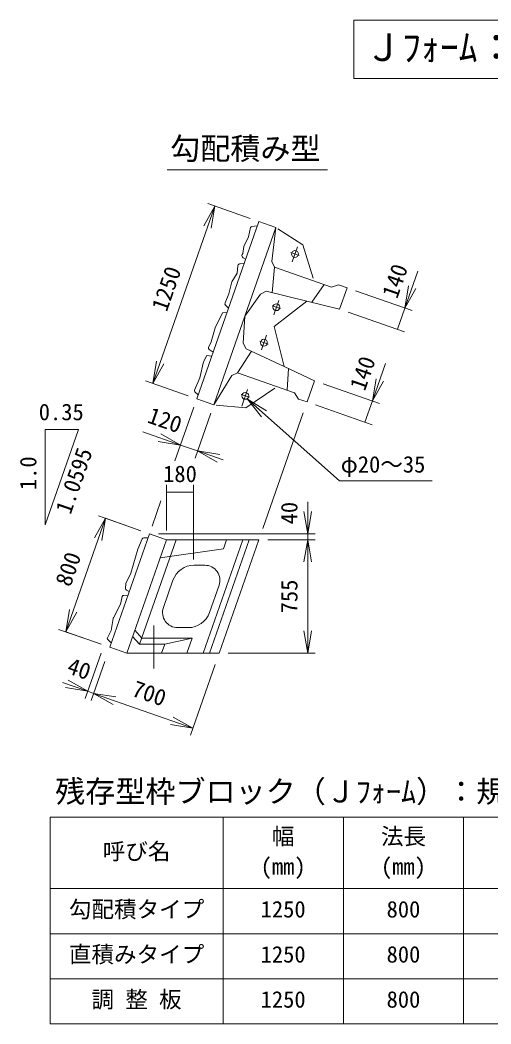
# Model space of a CAD drawing. Units: millimetres, scale not verified. Extents: x 4144 to 15866, y 2072 to 10087.
# Drawn here: x 11495 to 13374, y 5582 to 9588 of the extents above; entities that cross this region are included whole.
import ezdxf
from ezdxf.enums import TextEntityAlignment as Align

# ---------------------------------------------------------------- set-up
doc = ezdxf.new("R2010")
doc.units = ezdxf.units.MM
doc.layers.add('2', color=4, linetype='Continuous', lineweight=18)
doc.styles.add('ＭＳ ゴシック-5.0-0.0', font='')
doc.styles.get('ＭＳ ゴシック-5.0-0.0').set_extended_font_data('ＭＳ ゴシック-5.0-0.0')

msp = doc.modelspace()

# ---------------------------------------------------------------- linework, layer by layer
at = {"layer": '2'}
for p, q in [((12826.528, 9588.323), (14286.886, 9588.323)), ((12826.528, 9355.544), (12826.528, 9588.323)), ((14286.886, 9355.544), (12826.528, 9355.544)), ((12082.852, 8990.117), (12721.748, 8990.117)), ((12244.025, 8855.971), (12413.762, 8796.563)), ((12272.341, 8846.06), (12024.578, 8138.166)), ((12272.341, 8846.06), (12228.31, 8767.566)), ((12272.341, 8846.06), (12257.812, 8757.241)), ((12575.691, 8660.427), (12608.513, 8648.939)), ((12602.134, 8682.937), (12581.379, 8623.637)), ((12510.956, 8602.034), (12500.705, 8500.097)), ((13030.987, 8439.093), (13082.641, 8586.676)), ((12658.962, 8461.871), (12709.166, 8532.66)), ((12834.038, 8508.025), (13059.303, 8429.183)), ((13030.987, 8439.093), (13045.516, 8527.913)), ((13030.987, 8439.093), (13075.018, 8517.587)), ((12527.118, 8468.61), (12507.38, 8412.215)), ((12501.362, 8448.058), (12534.183, 8436.571)), ((12804.307, 8423.078), (13029.571, 8344.236)), ((13030.987, 8439.093), (13001.255, 8354.146)), ((12451.808, 8306.48), (12484.63, 8294.992)), ((12478.89, 8330.818), (12458.387, 8272.238)), ((12363.29, 8180.129), (12418.845, 8266.209)), ((12024.578, 8138.166), (12039.107, 8226.986)), ((12024.578, 8138.166), (12068.609, 8216.66)), ((12901.159, 8068.157), (12953.684, 8218.227)), ((12566.398, 8197.401), (12561.499, 8110.755)), ((11996.263, 8148.077), (12165.999, 8088.669)), ((12704.211, 8137.089), (12929.475, 8058.247)), ((12901.159, 8068.157), (12915.688, 8156.977)), ((12901.159, 8068.157), (12945.19, 8146.651)), ((12377.48, 8094.112), (12410.301, 8082.624)), ((12403.164, 8114.46), (12379.605, 8047.151)), ((12402.331, 8075.404), (12769.251, 7749.694)), ((12402.331, 8075.404), (12478.991, 8028.252)), ((12402.331, 8075.404), (12458.241, 8004.876)), ((12901.159, 8068.157), (12871.428, 7983.21)), ((12113.302, 7829.131), (12188.085, 8042.798)), ((12193.46, 7840.203), (12256.043, 8019.012)), ((12625.248, 8020.458), (12463.815, 7559.22)), ((12674.479, 8052.142), (12899.743, 7973.299)), ((11728.028, 7953.733), (11594.979, 7573.595)), ((11594.979, 7953.733), (11594.979, 7573.595)), ((11594.979, 7953.733), (11728.028, 7953.733)), ((12135.413, 7892.304), (11985.662, 7944.717)), ((12135.413, 7892.304), (12056.919, 7936.335)), ((12135.413, 7892.304), (12046.593, 7906.833)), ((12135.413, 7892.304), (12203.37, 7868.519)), ((12203.37, 7868.519), (12305.295, 7832.845)), ((12203.37, 7868.519), (12281.864, 7824.488)), ((12203.37, 7868.519), (12292.19, 7853.99)), ((12079.456, 7550.48), (12079.456, 7733.519)), ((12187.456, 7435.96), (12187.456, 7733.519)), ((12769.251, 7749.694), (13139.912, 7749.694)), ((12079.456, 7703.519), (12187.456, 7703.519)), ((12021.853, 7567.853), (12057.582, 7669.935)), ((12642.861, 7538.265), (12642.861, 7665.493)), ((12642.861, 7538.265), (12627.233, 7626.898)), ((12642.861, 7538.265), (12658.49, 7626.898)), ((11836.099, 7599.655), (11677.531, 7146.603)), ((11836.099, 7599.655), (11792.069, 7521.161)), ((11807.784, 7609.566), (11920.888, 7569.979)), ((11836.099, 7599.655), (11821.57, 7510.836)), ((11836.101, 7599.655), (11977.52, 7550.158)), ((12047.498, 7538.265), (12672.861, 7538.265)), ((12642.861, 7538.265), (12642.861, 7514.48)), ((12226.019, 7061.428), (12384.587, 7514.48)), ((12251.446, 7061.428), (12410.014, 7514.48)), ((12484.156, 7514.48), (12672.861, 7514.48)), ((12642.861, 7514.48), (12627.233, 7425.847)), ((12642.861, 7514.48), (12658.49, 7425.847)), ((12642.861, 7514.48), (12642.861, 7061.428)), ((11677.531, 7146.603), (11692.06, 7235.423)), ((11677.531, 7146.603), (11721.562, 7225.097)), ((11649.215, 7156.514), (11762.32, 7116.927)), ((11677.531, 7146.604), (11818.952, 7097.106)), ((12028.888, 7000.381), (12028.888, 7171.57)), ((12642.861, 7061.428), (12627.233, 7150.061)), ((12642.861, 7061.428), (12658.49, 7150.061)), ((11755.247, 6880.963), (11818.397, 7061.392)), ((12325.587, 7061.428), (12672.861, 7061.428)), ((11778.583, 6872.796), (11833.109, 7028.582)), ((12175.003, 6734.048), (12273.968, 7016.803)), ((11765.157, 6909.279), (11664.596, 6944.476)), ((11765.157, 6909.279), (11686.664, 6953.31)), ((11765.157, 6909.279), (11676.338, 6923.808)), ((11765.157, 6909.279), (11788.494, 6901.111)), ((11788.494, 6901.111), (11866.988, 6857.08)), ((11788.494, 6901.111), (11877.314, 6886.582)), ((11788.494, 6901.111), (12184.914, 6762.363)), ((12184.914, 6762.363), (12096.094, 6776.892)), ((12184.914, 6762.363), (12106.42, 6806.394)), ((12305.12, 6406.708), (12305.12, 5581.708)), ((12785.12, 6406.708), (12785.12, 5581.708)), ((13265.12, 6406.708), (13265.12, 5581.708)), ((11615.12, 5941.708), (15494.167, 5941.708)), ((11615.12, 5761.708), (15494.167, 5761.708))]:
    msp.add_line(p, q, dxfattribs=at)
at = {"layer": '2', "color": 2}
for p, q in [((12447.741, 8784.67), (12199.978, 8076.776)), ((12447.741, 8784.67), (12515.699, 8760.885)), ((12515.699, 8760.885), (12267.936, 8052.991)), ((12414.852, 8760.031), (12406.474, 8723.596)), ((12420.169, 8764.663), (12441.398, 8766.548)), ((12515.699, 8760.885), (12499.913, 8624.969)), ((12524.128, 8755.447), (12623.377, 8691.413)), ((12406.474, 8723.596), (12387.91, 8684.51)), ((12381.961, 8652.163), (12384.574, 8656.374)), ((12387.91, 8684.51), (12384.574, 8656.374)), ((12623.377, 8691.413), (12664.868, 8557.7)), ((12373.501, 8616.042), (12388.859, 8616.437)), ((12385.042, 8639.662), (12394.947, 8633.83)), ((12499.913, 8624.969), (12510.956, 8602.034)), ((12340.121, 8543.32), (12362.021, 8577.983)), ((12364.77, 8607.869), (12362.021, 8577.983)), ((12510.956, 8602.034), (12737.482, 8522.749)), ((12328.229, 8495.387), (12340.121, 8543.32)), ((12312.978, 8459.866), (12328.229, 8495.387)), ((12454.324, 8494.717), (12391.817, 8406.938)), ((12477.26, 8505.76), (12454.324, 8494.717)), ((12639.994, 8466.452), (12477.26, 8505.76)), ((12766.081, 8531.81), (12737.482, 8522.749)), ((12766.081, 8531.81), (12800.06, 8519.918)), ((12800.06, 8519.918), (12770.328, 8434.971)), ((12509.406, 8365.782), (12639.994, 8466.452)), ((12770.328, 8434.971), (12639.994, 8466.452)), ((12274.204, 8359.636), (12303.283, 8419.462)), ((12303.283, 8419.462), (12320.49, 8421.096)), ((12314.8, 8450.037), (12326.436, 8438.085)), ((12385.942, 8299.338), (12391.817, 8406.938)), ((12257.815, 8303.509), (12274.204, 8359.636)), ((12509.406, 8365.782), (12548.713, 8205.648)), ((12247.429, 8281.535), (12257.815, 8303.509)), ((12396.985, 8276.402), (12385.942, 8299.338)), ((12249.402, 8274.062), (12265.152, 8262.989)), ((12548.713, 8205.648), (12396.985, 8276.402)), ((12212.42, 8159.854), (12226.996, 8224.756)), ((12226.996, 8224.756), (12240.484, 8249.339)), ((12240.484, 8249.339), (12259.468, 8246.748)), ((12340.353, 8169.086), (12363.289, 8180.129)), ((12363.289, 8180.129), (12589.815, 8100.845)), ((12670.232, 8148.982), (12548.713, 8205.648)), ((12191.024, 8111.63), (12212.42, 8159.854)), ((12267.936, 8052.991), (12340.353, 8169.086)), ((12640.5, 8064.034), (12670.232, 8148.982)), ((12192.426, 8104.8), (12205.528, 8092.633)), ((12395.436, 8040.151), (12511.255, 8118.806)), ((12606.521, 8075.927), (12589.815, 8100.845)), ((12199.978, 8076.776), (12267.936, 8052.991)), ((12606.521, 8075.927), (12640.5, 8064.034)), ((12277.916, 8051.986), (12395.436, 8040.151)), ((11852.93, 7085.214), (12011.498, 7538.265)), ((12011.499, 7538.265), (12022.825, 7534.301)), ((12011.499, 7538.265), (12079.456, 7514.48)), ((12079.456, 7514.48), (11920.888, 7061.428)), ((11983.002, 7517.978), (11965.139, 7476.108)), ((12118.397, 7514.48), (11972.429, 7097.428)), ((11988.644, 7521.622), (12005.552, 7521.276)), ((12079.456, 7514.48), (12448.156, 7514.48)), ((12289.587, 7061.428), (12448.156, 7514.48)), ((12306.768, 7478.48), (12319.368, 7514.48)), ((11965.139, 7476.108), (11937.127, 7381.101)), ((12054.256, 7442.48), (12306.768, 7478.48)), ((12232.533, 7412.48), (12190.249, 7412.48)), ((11937.127, 7381.101), (11917.208, 7339.161)), ((11916.043, 7319.222), (11917.208, 7339.161)), ((12067.165, 7243.249), (12105.302, 7352.212)), ((12289.165, 7332.659), (12251.028, 7223.697)), ((11909.766, 7292.319), (11924.793, 7290.535)), ((11919.448, 7313.457), (11930.902, 7307.991)), ((11867.578, 7202), (11895.654, 7257.615)), ((11903.239, 7287.822), (11895.654, 7257.615)), ((11867.023, 7200.32), (11858.616, 7151.792)), ((11843.945, 7123.066), (11858.616, 7151.792)), ((11952.813, 7152.642), (11980.829, 7121.428)), ((12123.796, 7163.428), (12166.081, 7163.428)), ((11845.036, 7116.104), (11858.876, 7102.203)), ((11944.413, 7128.642), (11972.429, 7097.428)), ((11972.429, 7097.428), (12072.777, 7097.428)), ((11980.829, 7121.428), (12181.8, 7121.428)), ((12072.776, 7097.428), (12060.176, 7061.428)), ((12072.777, 7097.428), (12181.8, 7121.428)), ((12181.8, 7121.428), (12160.8, 7061.428)), ((11852.93, 7085.214), (11920.888, 7061.428)), ((11920.888, 7061.428), (12289.587, 7061.428)), ((11615.12, 6406.708), (11615.12, 5581.708)), ((11615.12, 6406.708), (15494.167, 6406.708)), ((11615.12, 6121.708), (15494.167, 6121.708)), ((11615.12, 5581.708), (15494.167, 5581.708))]:
    msp.add_line(p, q, dxfattribs=at)
for centre in [(12592.229, 8654.638), (12517.899, 8442.27), (12468.346, 8300.692), (12394.016, 8088.324)]:
    msp.add_circle(centre, 13.5, dxfattribs=at)
for centre, radius, start, end in [((12420.699, 8758.687), 6, 95.07357, 167.05015), ((12373.732, 8607.045), 9, 91.47194, 174.7462), ((12389.609, 8647.418), 9, 148.18115, 239.5097), ((12321.248, 8456.315), 9, 156.76477, 224.2346), ((12252.853, 8278.971), 6, 154.70095, 234.88955), ((12196.509, 8109.196), 6, 156.07449, 227.11956), ((11988.521, 7515.624), 6, 88.82602, 156.89588), ((12190.249, 7322.48), 90, 90, 160.70995), ((12232.533, 7352.48), 60, 340.70995, 90), ((11909.059, 7286.361), 6, 83.23097, 165.90438), ((11922.032, 7318.872), 6, 176.65535, 244.48711), ((12123.796, 7223.428), 60, 160.70995, 270), ((12166.081, 7253.428), 90, 270, 340.70995), ((11872.935, 7199.296), 6, 153.2141, 170.17228), ((11849.288, 7120.337), 6, 152.94479, 224.8747)]:
    msp.add_arc(centre, radius, start, end, dxfattribs=at)

# ---------------------------------------------------------------- texts
at = {"layer": '2', "color": 7, "style": 'ＭＳ ゴシック-5.0-0.0'}
for s, height, p in [('Ｊﾌｫｰﾑ：形状寸法図', 110, (12870.289, 9392.189)), ('勾配積み型', 87.98, (12094.178, 9005.299)), ('0.35', 65.98, (11569.84, 7971.423)), ('φ20～35', 65.98, (12774.633, 7762.343)), ('180', 65.98, (12065.992, 7724.529)), ('残存型枠ブロック（Ｊﾌｫｰﾑ）：規格表', 87.98, (11635.216, 6439.15)), ('幅', 65.98, (12500.151, 6277.745)), ('法長', 65.98, (12935.151, 6277.745)), ('呼び名', 65.98, (11825.151, 6217.745)), ('(mm)', 65.98, (12455.151, 6157.743)), ('(mm)', 65.98, (12935.151, 6157.743)), ('勾配積タイプ', 65.98, (11690.151, 5986.718)), ('1250', 65.98, (12455.16, 5986.718)), ('800', 65.98, (12957.66, 5986.718)), ('直積みタイプ', 65.98, (11690.151, 5806.718)), ('1250', 65.98, (12455.16, 5806.719)), ('800', 65.98, (12957.66, 5806.719)), ('調 整 板', 65.98, (11780.151, 5626.715)), ('1250', 65.98, (12455.16, 5626.716)), ('800', 65.98, (12957.66, 5626.716))]:
    msp.add_text(s, height=height, dxfattribs=at).set_placement(p, align=Align.BOTTOM_LEFT)
for s, rotation, p in [('1250', 70.71, (12098.943, 8414.115)), ('140', 70.71, (13018.258, 8466.205)), ('140', 70.71, (12889.3, 8097.754)), ('120', 340.71, (11992.635, 7964.548)), ('1.0595', 70.71, (11715.41, 7605.368)), ('1.0', 90, (11580.296, 7712.427)), ('40', 90, (12621.897, 7575.502)), ('800', 70.71, (11714.731, 7316.366)), ('755', 90, (12621.897, 7220.464)), ('40', 340.71, (11671.564, 6964.306)), ('700', 340.71, (11929.961, 6873.866))]:
    msp.add_text(s, height=65.98, rotation=rotation, dxfattribs=at).set_placement(p, align=Align.BOTTOM_LEFT)

doc.saveas('drawing.dxf')
